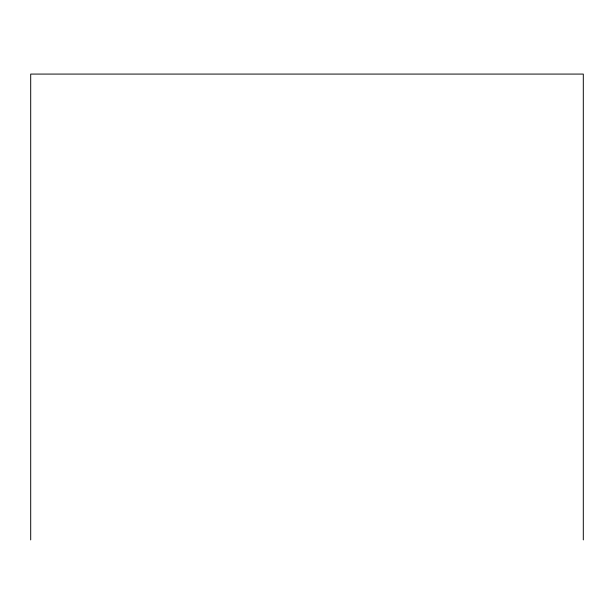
<?xml version="1.0" encoding="UTF-8"?>
<svg xmlns="http://www.w3.org/2000/svg" width="614" height="614" viewBox="0 0 614 614"><rect width="100%" height="100%" fill="white"/><g stroke="black" fill="none" stroke-linecap="round" stroke-linejoin="round"><path stroke-width="0.92" d="M583.3 539.921L583.3 74.079L30.7 74.079L30.7 539.921"/></g></svg>
